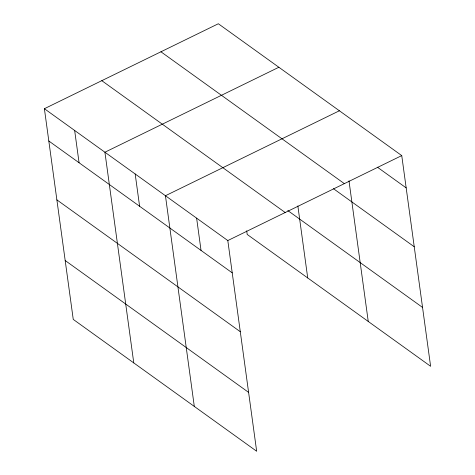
<?xml version="1.0" encoding="UTF-8"?>
<svg xmlns="http://www.w3.org/2000/svg" width="475" height="475" viewBox="0 0 475 475"><rect width="100%" height="100%" fill="white"/><g stroke="black" fill="none" stroke-linecap="round" stroke-linejoin="round"><path stroke-width="0.71" d="M44.389 108.71L227.804 240.558L256.666 451.25L73.251 319.402L44.389 108.71L218.334 23.75L401.749 155.598L430.611 366.29L247.196 234.442L246.697 230.808M278.861 67.26L104.916 152.22L133.778 362.912M339.387 110.77L165.442 195.73L194.305 406.422M227.804 240.558L401.749 155.598M377.393 167.194L406.173 187.886M160.93 51.787L344.351 183.635M333.48 188.706L414.242 246.763M287.791 210.55L422.548 307.42M101.793 80.673L285.208 212.521M48.812 140.992L232.227 272.846M56.875 199.868L240.291 331.716M65.182 260.526L248.597 392.374M348.988 180.85L368.25 321.462M297.855 205.924L307.723 277.952M196.62 218.144L201.044 250.432M135.179 173.975L139.602 206.263M74.652 130.465L79.076 162.747"/></g></svg>
